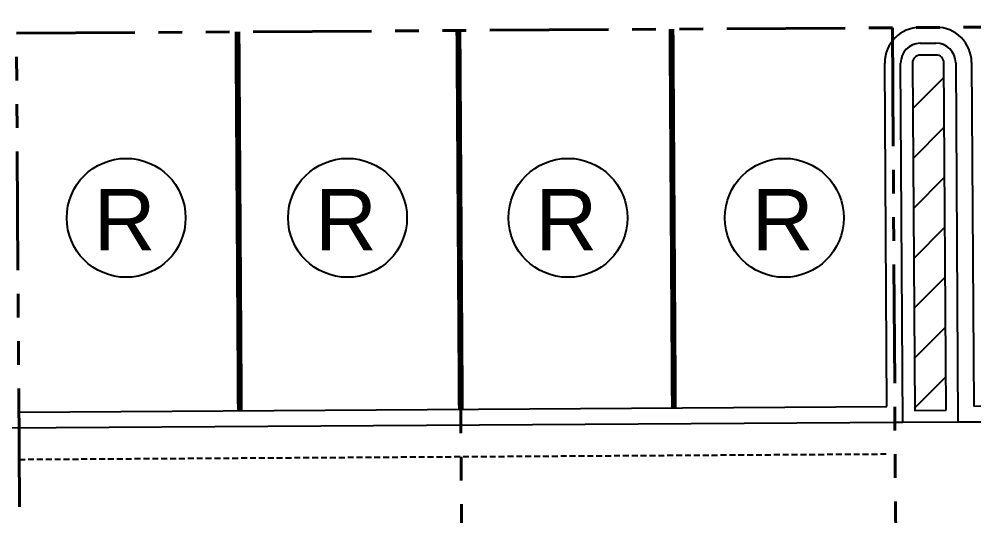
# Model space of a CAD drawing. Header units: feet. Extents: x 919634 to 928945, y 707022 to 708026.
# Drawn here: x 920249.69 to 920290.02, y 707258.02 to 707278.99 of the extents above; entities that cross this region are included whole.
import ezdxf
from ezdxf.enums import TextEntityAlignment as Align

# ---------------------------------------------------------------- set-up
doc = ezdxf.new("R2010")
doc.units = ezdxf.units.FT
doc.header["$LTSCALE"] = 20
doc.header["$MEASUREMENT"] = 0
doc.linetypes.add('Site Plan$0$HIDDEN2', pattern=[0.1875, 0.125, -0.0625])
doc.linetypes.add('Site Plan$0$PHANTOM2', pattern=[1.25, 0.625, -0.125, 0.125, -0.125, 0.125, -0.125])
for name, color, linetype in [('-u-site-xref', 7, 'Continuous'), ('L-002', 15, 'Continuous'), ('LP-PATT-GRND', 251, 'Continuous'), ('Site Plan$0$-u-site-parking_overhang', 252, 'Site Plan$0$HIDDEN2'), ('Site Plan$0$SP-PARKING DESIGNATION', 254, 'Continuous')]:
    doc.layers.add(name, color=color, linetype=linetype)
for name, color, linetype, lineweight in [('Site Plan$0$SP-CURB', 3, 'Continuous', 25), ('Site Plan$0$SP-LOT LINES', 252, 'Site Plan$0$PHANTOM2', 40), ('Site Plan$0$SP-PARKING-STRIPE', 252, 'Continuous', 25), ('Site Plan$0$SP-SIDEWALK', 2, 'Continuous', 25)]:
    doc.layers.add(name, color=color, linetype=linetype, lineweight=lineweight)
doc.layers.get('-u-site-xref').off()
doc.styles.add('Site Plan$0$ARIAL', font='arial.ttf')

# ---------------------------------------------------------------- blocks, each defined once
blk = doc.blocks.new('Site Plan')
at = {"layer": 'Site Plan$0$-u-site-parking_overhang', "ltscale": 0.1, "extrusion": (-1.01273e-05, 0.001617, 0.999999)}
blk.add_line((920249.698, 707260.401, 0.021), (920286.364, 707260.63, 0.021), dxfattribs=at)
at = {"layer": 'Site Plan$0$SP-CURB'}
for p, q in [((920287.751, 707278.638), (920288.418, 707278.642)), ((920287.755, 707277.968), (920288.422, 707277.972)), ((920286.351, 707262.63), (920286.26, 707277.129)), ((920287.025, 707261.968), (920286.93, 707277.133)), ((920289.257, 707277.147), (920289.352, 707261.982)), ((920289.927, 707277.152), (920290.018, 707262.653)), ((920290.018, 707262.653), (920345.017, 707262.997)), ((920249.685, 707262.401), (920286.351, 707262.63)), ((920289.352, 707261.982), (920345.691, 707262.335)), ((920249.02, 707261.73), (920287.025, 707261.968)), ((920286.689, 707261.966), (920287.025, 707261.968))]:
    blk.add_line(p, q, dxfattribs=at)
for centre, major_axis, start_param, end_param in [((920287.76, 707277.138), (1.5, 0.009), 1.570792, 3.141588), ((920288.427, 707277.142), (1.5, 0.009), 6.283181, 7.853977), ((920287.76, 707277.138), (0.83, 0.005), 1.570792, 3.141588), ((920288.427, 707277.142), (0.83, 0.005), 6.283181, 7.853977)]:
    blk.add_ellipse(centre, major_axis=major_axis, ratio=0.999999, start_param=start_param, end_param=end_param, dxfattribs=at)
at = {"layer": 'Site Plan$0$SP-LOT LINES', "ltscale": 0.4, "extrusion": (-1.01273e-05, 0.001617, 0.999999)}
for p, q in [((920249.585, 707278.391, -0.008), (920344.917, 707278.987, -0.008)), ((920250.149, 707188.393, 0.137), (920249.585, 707278.391, -0.008)), ((920268.251, 707278.507, -0.008), (920268.815, 707188.509, 0.137)), ((920286.584, 707278.622, -0.008), (920287.148, 707188.624, 0.137))]:
    blk.add_line(p, q, dxfattribs=at)
at = {"layer": 'Site Plan$0$SP-PARKING DESIGNATION'}
for centre in [(920254.216, 707270.598), (920263.567, 707270.598), (920272.876, 707270.598), (920282.014, 707270.598)]:
    blk.add_circle(centre, 2.511, dxfattribs=at)
at = {"layer": 'Site Plan$0$SP-PARKING-STRIPE', "const_width": 0.25}
for points in [[(920277.351, 707262.574), (920277.251, 707278.574)], [(920277.251, 707278.574), (920277.351, 707262.574)], [(920259.018, 707262.459), (920258.918, 707278.459)], [(920268.352, 707262.518), (920268.251, 707278.517)]]:
    blk.add_lwpolyline(points, dxfattribs=at)
at = {"layer": 'Site Plan$0$SP-SIDEWALK'}
blk.add_line((920287.025, 707261.968), (920289.352, 707261.982), dxfattribs=at)
at = {"layer": 'Site Plan$0$SP-PARKING DESIGNATION', "style": 'Site Plan$0$ARIAL'}
for p in [(920254.148, 707269.219, 0), (920263.499, 707269.219, 0), (920272.808, 707269.219, 0), (920281.946, 707269.219, 0)]:
    blk.add_text('R', height=2.6, dxfattribs=at).set_placement(p, align=Align.CENTER)

msp = doc.modelspace()

# ---------------------------------------------------------------- block references
at = {"layer": '-u-site-xref'}
msp.add_blockref('Site Plan', (0, 0), dxfattribs=at)

# ---------------------------------------------------------------- next in the draw order: hatches: boundary and pattern name
at = {"layer": 'LP-PATT-GRND'}
h = msp.add_hatch(dxfattribs=at)
h.set_pattern_fill('ANSI31', color=256, scale=12)
h.set_pattern_definition([(45, (920287.4304, 707262.4708), (-1.06066, 1.06066), [])])
edge = h.paths.add_edge_path()
edge.add_line((920288.849, 707262.479), (920288.757, 707277.144))
edge.add_arc((920288.427, 707277.142), 0.33, 0.3587, 90.3587)
edge.add_line((920288.425, 707277.472), (920287.758, 707277.468))
edge.add_arc((920287.76, 707277.138), 0.33, 90.3586, 180.3586)
edge.add_line((920287.43, 707277.136), (920287.522, 707262.471))
edge.add_line((920287.522, 707262.471), (920288.849, 707262.479))

# ---------------------------------------------------------------- next in the draw order: linework, layer by layer
at = {"layer": 'L-002'}
msp.add_lwpolyline([(920288.849, 707262.479), (920288.757, 707277.144, 0.414214), (920288.425, 707277.472), (920287.758, 707277.468, 0.414214), (920287.43, 707277.136), (920287.522, 707262.471)], format="xyb", close=True, dxfattribs=at)

doc.saveas('drawing.dxf')
